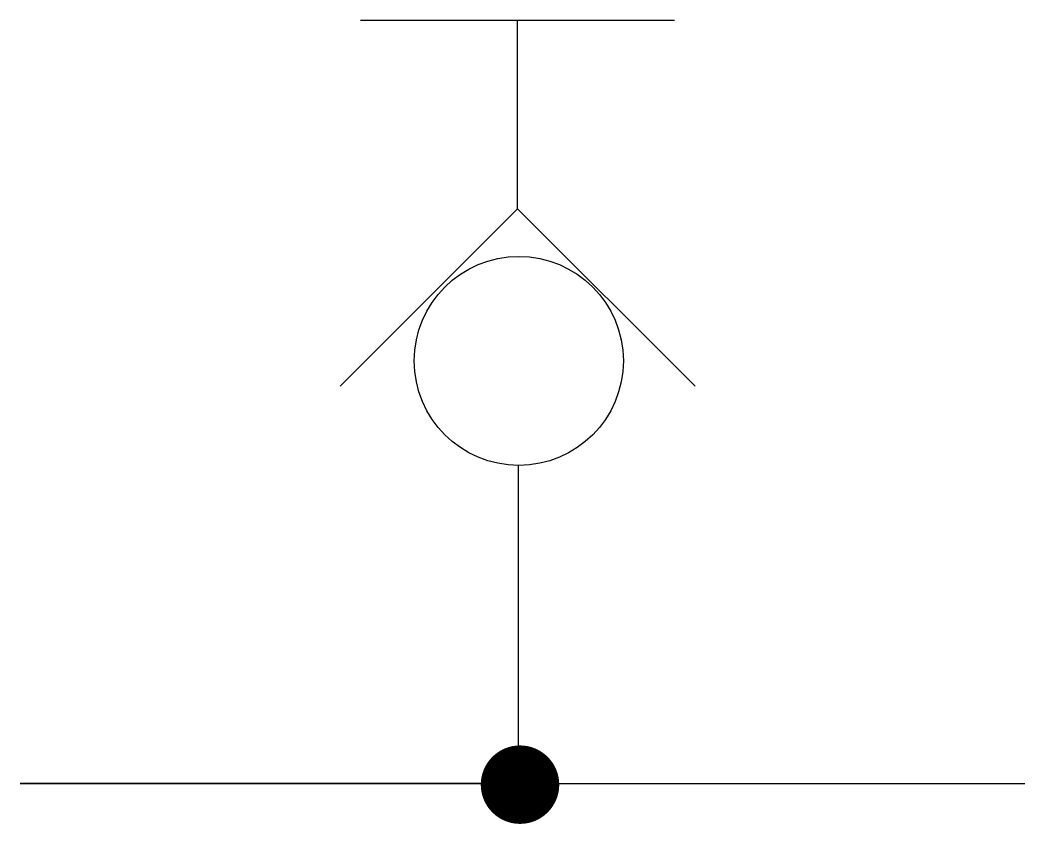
# Model space of a CAD drawing. Extents: x 365.4 to 381.4, y 35.4 to 48.2.
import ezdxf

# ---------------------------------------------------------------- set-up
doc = ezdxf.new("R2010")
doc.units = 0
doc.header["$LTSCALE"] = 5
doc.header["$MEASUREMENT"] = 0
doc.layers.add('11', color=1, linetype='CONTINUOUS')

msp = doc.modelspace()

# ---------------------------------------------------------------- linework, layer by layer
at = {"layer": '11'}
for p, q in [((370.783, 48.191), (375.783, 48.191)), ((373.283, 45.191), (373.283, 48.191)), ((370.459, 42.359), (373.287, 45.187)), ((373.287, 45.187), (376.116, 42.359)), ((373.297, 41.108), (373.297, 36.108)), ((373.365, 36.03), (365.365, 36.03)), ((365.365, 36.03), (381.365, 36.03))]:
    msp.add_line(p, q, dxfattribs=at)
at = {"layer": '11', "const_width": 0.625}
msp.add_lwpolyline([(373.013, 36.012, 1), (373.638, 36.012, 1)], format="xyb", close=True, dxfattribs=at)
at = {"layer": '11'}
msp.add_circle((373.306, 42.762), 1.665, dxfattribs=at)

doc.saveas('drawing.dxf')
